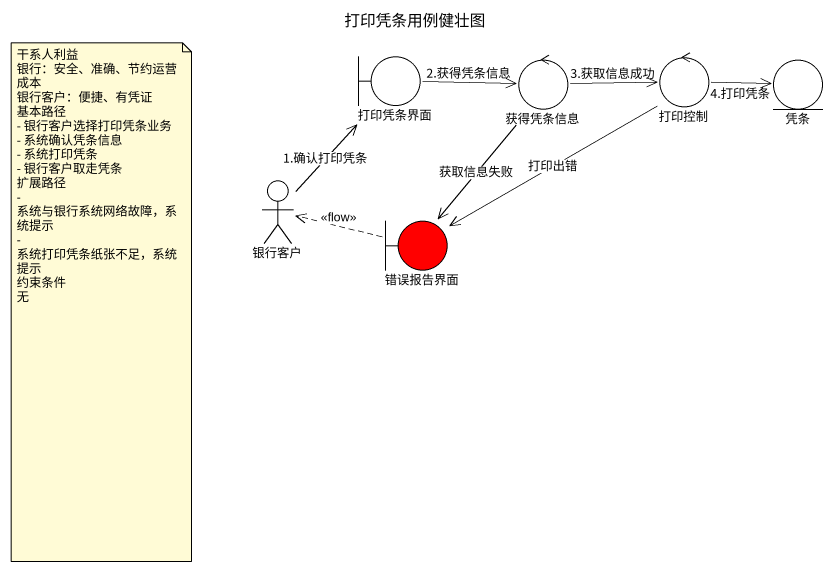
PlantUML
@startuml
title 打印凭条用例健壮图
boundary 打印凭条界面
control 获得凭条信息
control 打印控制
entity 凭条
actor 银行客户
boundary 错误报告界面 #FF0000
打印凭条界面 -right-> 获得凭条信息 : 2.获得凭条信息
获得凭条信息 -right-> 打印控制 : 3.获取信息成功
获得凭条信息 --> 错误报告界面 : 获取信息失败
打印控制 -right-> 凭条 : 4.打印凭条
打印控制 --> 错误报告界面 : 打印出错
银行客户 -up-> 打印凭条界面 : 1.确认打印凭条
错误报告界面 .left.> 银行客户 : <<flow>>
note as N1
  干系人利益
  银行：安全、准确、节约运营成本
  银行客户：便捷、有凭证
  基本路径
  - 银行客户选择打印凭条业务
  - 系统确认凭条信息
  - 系统打印凭条
  - 银行客户取走凭条
  扩展路径
  - 系统与银行系统网络故障，系统提示
  - 系统打印凭条纸张不足，系统提示
  约束条件
  无
end note
@enduml
